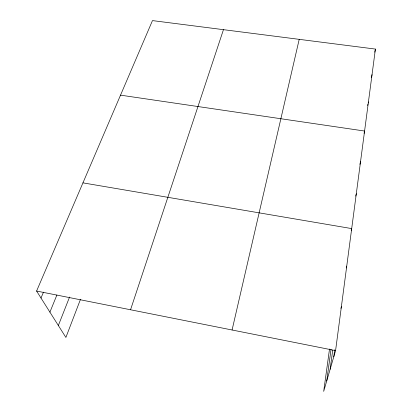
<?xml version="1.0" encoding="UTF-8"?>
<svg xmlns="http://www.w3.org/2000/svg" width="412" height="412" viewBox="0 0 412 412"><rect width="100%" height="100%" fill="white"/><g stroke="black" fill="none" stroke-linecap="round" stroke-linejoin="round"><path stroke-width="0.62" d="M329.523 349.005L323.683 391.4L335.579 350.612L375.409 49.08L152.471 20.6L36.591 291.047L65.889 337.443L80.515 299.251M333.772 356.802L334.704 349.809M330.141 369.265L332.7 350.241M326.721 380.982L331.037 349.35M374.76 52.185L375.409 49.08M371.382 77.703L372.036 74.639M367.648 105.513L367.911 104.308M368.173 103.103L368.431 101.903M364.059 133.395L364.584 131.042L120.525 95.151M359.887 164.373L360.588 161.308M232.08 329.991L299.21 39.346M355.747 196.107L356.303 193.743M351.256 230.411L351.699 228.593L82.946 182.866M346.265 267.985L346.739 266.126M340.92 308.392L341.383 306.672M130.542 309.767L223.458 29.669M58.349 325.501L69.566 297.047M49.914 312.147L56.887 295.023M40.999 298.031L43.481 292.149M36.591 291.047L335.579 350.612"/></g></svg>
